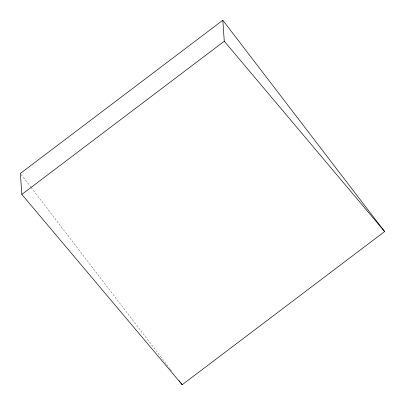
<?xml version="1.0" encoding="UTF-8"?>
<svg xmlns="http://www.w3.org/2000/svg" width="405" height="405" viewBox="0 0 405 405"><rect width="100%" height="100%" fill="white"/><g stroke="black" fill="none" stroke-linecap="round" stroke-linejoin="round"><path stroke-width="0.3" stroke-dasharray="2.02 1.52" d="M21.136 174.449L30.745 186.994M31.129 187.495L169.887 368.687M170.272 369.193L171.426 370.697"/><path stroke-width="0.61" d="M222.811 20.25L20.366 173.441L21.829 194.42L182.189 384.75L384.634 231.559L222.811 20.25L224.279 41.224L384.634 231.559M21.829 194.42L224.279 41.224M179.116 380.735L179.881 381.738M180.65 382.74L182.189 384.75"/></g></svg>
